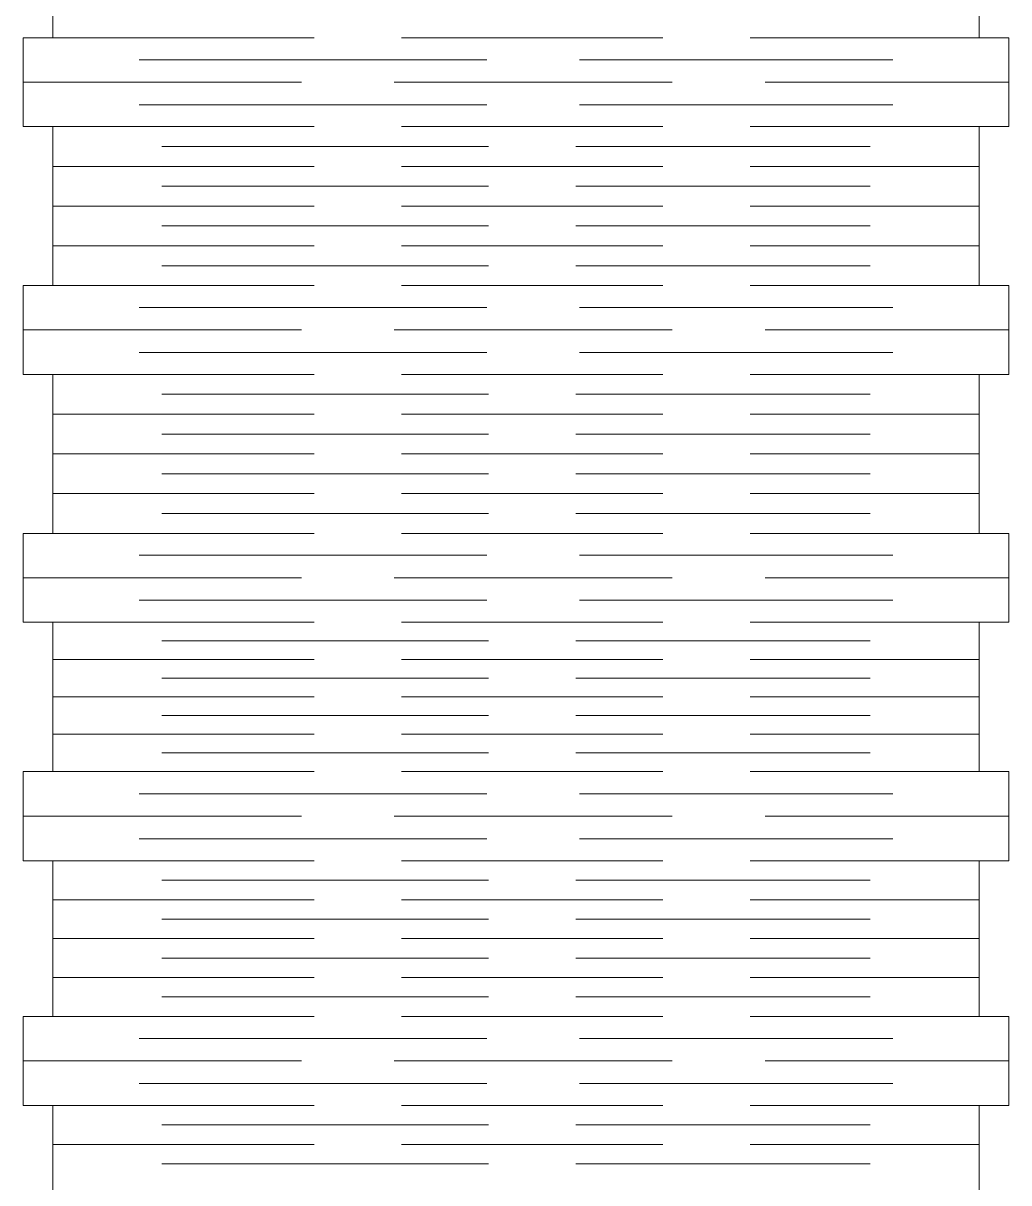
# Model space of a CAD drawing. Header units: millimetres. Extents: x -459 to 459, y -512 to 512.
# Drawn here: x -356.5 to -256.5, y -349.9 to -232.3 of the extents above; entities that cross this region are included whole.
import ezdxf

# ---------------------------------------------------------------- set-up
doc = ezdxf.new("R2010")
doc.units = ezdxf.units.MM
doc.header["$MEASUREMENT"] = 0
doc.layers.add('Camada 1', color=7, linetype='Continuous')

msp = doc.modelspace()

# ---------------------------------------------------------------- linework, layer by layer
at = {"layer": 'Camada 1', "color": 250, "lineweight": 20}
msp.add_open_spline([(-353.4507, -342.0846), (-353.4507, -342.0846), (-353.4507, -357.8669), (-353.4507, -357.8669), (-353.4507, -357.8669), (-353.4507, -357.8669), (-356.4507, -357.8669), (-356.4507, -357.8669), (-356.4507, -357.8669), (-356.4507, -357.8669), (-356.4507, -366.91), (-356.4507, -366.91), (-356.4507, -366.91), (-356.4507, -366.91), (-353.4507, -366.91), (-353.4507, -366.91), (-353.4507, -366.91), (-353.4507, -366.91), (-353.4507, -377.1162), (-353.4507, -377.1162), (-353.4507, -377.1162), (-353.4507, -377.1162), (-356.4507, -377.1162), (-356.4507, -377.1162), (-356.4507, -377.1162), (-356.4507, -377.1162), (-356.4507, -386.1197), (-356.4507, -386.1197), (-356.4507, -386.1197), (-356.4507, -386.1197), (-353.4507, -386.1197), (-353.4507, -386.1197), (-353.4507, -386.1197), (-353.4507, -386.1197), (-353.4507, -398.8516), (-353.4507, -398.8516), (-353.4507, -398.8516), (-353.4507, -398.8516), (-356.4507, -398.8516), (-356.4507, -398.8516), (-356.4507, -398.8516), (-356.4507, -398.8516), (-356.4507, -407.8551), (-356.4507, -407.8551), (-356.4507, -407.8551), (-356.4507, -407.8551), (-353.4507, -407.8551), (-353.4507, -407.8551), (-353.4507, -407.8551), (-353.4507, -407.8551), (-353.4507, -417.8551), (-353.4507, -417.8551), (-353.4507, -417.8551), (-353.4507, -417.8551), (-356.4507, -417.8551), (-356.4507, -417.8551), (-356.4507, -417.8551), (-356.4507, -417.8551), (-356.4507, -437.8551), (-356.4507, -437.8551), (-356.4507, -437.8551), (-356.4507, -437.8551), (-353.4507, -437.8551), (-353.4507, -437.8551), (-353.4507, -437.8551), (-353.4507, -437.8551), (-353.4507, -447.8551), (-353.4507, -447.8551), (-353.4507, -447.8551), (-353.4507, -447.8551), (-259.4507, -447.8551), (-259.4507, -447.8551), (-259.4507, -447.8551), (-259.4507, -447.8551), (-259.4507, -437.8551), (-259.4507, -437.8551), (-259.4507, -437.8551), (-259.4507, -437.8551), (-256.4507, -437.8551), (-256.4507, -437.8551), (-256.4507, -437.8551), (-256.4507, -437.8551), (-256.4507, -417.8551), (-256.4507, -417.8551), (-256.4507, -417.8551), (-256.4507, -417.8551), (-259.4507, -417.8551), (-259.4507, -417.8551), (-259.4507, -417.8551), (-259.4507, -417.8551), (-259.4507, -407.8551), (-259.4507, -407.8551), (-259.4507, -407.8551), (-259.4507, -407.8551), (-256.4507, -407.8551), (-256.4507, -407.8551), (-256.4507, -407.8551), (-256.4507, -407.8551), (-256.4507, -398.8516), (-256.4507, -398.8516), (-256.4507, -398.8516), (-256.4507, -398.8516), (-259.4507, -398.8516), (-259.4507, -398.8516), (-259.4507, -398.8516), (-259.4507, -398.8516), (-259.4507, -386.1197), (-259.4507, -386.1197), (-259.4507, -386.1197), (-259.4507, -386.1197), (-256.4507, -386.1197), (-256.4507, -386.1197), (-256.4507, -386.1197), (-256.4507, -386.1197), (-256.4507, -377.1162), (-256.4507, -377.1162), (-256.4507, -377.1162), (-256.4507, -377.1162), (-259.4507, -377.1162), (-259.4507, -377.1162), (-259.4507, -377.1162), (-259.4507, -377.1162), (-259.4507, -366.91), (-259.4507, -366.91), (-259.4507, -366.91), (-259.4507, -366.91), (-256.4507, -366.91), (-256.4507, -366.91), (-256.4507, -366.91), (-256.4507, -366.91), (-256.4507, -357.8669), (-256.4507, -357.8669), (-256.4507, -357.8669), (-256.4507, -357.8669), (-259.4507, -357.8669), (-259.4507, -357.8669), (-259.4507, -357.8669), (-259.4507, -357.8669), (-259.4507, -342.0846), (-259.4507, -342.0846), (-259.4507, -342.0846), (-259.4507, -342.0846), (-256.4507, -342.0846), (-256.4507, -342.0846), (-256.4507, -342.0846), (-256.4507, -342.0846), (-256.4507, -333.0414), (-256.4507, -333.0414), (-256.4507, -333.0414), (-256.4507, -333.0414), (-259.4507, -333.0414), (-259.4507, -333.0414), (-259.4507, -333.0414), (-259.4507, -333.0414), (-259.4507, -317.2591), (-259.4507, -317.2591), (-259.4507, -317.2591), (-259.4507, -317.2591), (-256.4507, -317.2591), (-256.4507, -317.2591), (-256.4507, -317.2591), (-256.4507, -317.2591), (-256.4507, -308.216), (-256.4507, -308.216), (-256.4507, -308.216), (-256.4507, -308.216), (-259.4507, -308.216), (-259.4507, -308.216), (-259.4507, -308.216), (-259.4507, -308.216), (-259.4507, -293.0552), (-259.4507, -293.0552), (-259.4507, -293.0552), (-259.4507, -293.0552), (-256.4507, -293.0552), (-256.4507, -293.0552), (-256.4507, -293.0552), (-256.4507, -293.0552), (-256.4507, -284.0471), (-256.4507, -284.0471), (-256.4507, -284.0471), (-256.4507, -284.0471), (-259.4507, -284.0471), (-259.4507, -284.0471), (-259.4507, -284.0471), (-259.4507, -284.0471), (-259.4507, -267.923), (-259.4507, -267.923), (-259.4507, -267.923), (-259.4507, -267.923), (-256.4507, -267.923), (-256.4507, -267.923), (-256.4507, -267.923), (-256.4507, -267.923), (-256.4507, -258.9149), (-256.4507, -258.9149), (-256.4507, -258.9149), (-256.4507, -258.9149), (-259.4507, -258.9149), (-259.4507, -258.9149), (-259.4507, -258.9149), (-259.4507, -258.9149), (-259.4507, -242.7908), (-259.4507, -242.7908), (-259.4507, -242.7908), (-259.4507, -242.7908), (-256.4507, -242.7908), (-256.4507, -242.7908), (-256.4507, -242.7908), (-256.4507, -242.7908), (-256.4507, -233.7827), (-256.4507, -233.7827), (-256.4507, -233.7827), (-256.4507, -233.7827), (-259.4507, -233.7827), (-259.4507, -233.7827), (-259.4507, -233.7827), (-259.4507, -233.7827), (-259.4507, -217.6586), (-259.4507, -217.6586), (-259.4507, -217.6586), (-259.4507, -217.6586), (-256.4507, -217.6586), (-256.4507, -217.6586), (-256.4507, -217.6586), (-256.4507, -217.6586), (-256.4507, -208.6505), (-256.4507, -208.6505), (-256.4507, -208.6505), (-256.4507, -208.6505), (-259.4507, -208.6505), (-259.4507, -208.6505), (-259.4507, -208.6505), (-259.4507, -208.6505), (-259.4507, -192.5263), (-259.4507, -192.5263), (-259.4507, -192.5263), (-259.4507, -192.5263), (-256.4507, -192.5263), (-256.4507, -192.5263), (-256.4507, -192.5263), (-256.4507, -192.5263), (-256.4507, -183.5183), (-256.4507, -183.5183), (-256.4507, -183.5183), (-256.4507, -183.5183), (-259.4507, -183.5183), (-259.4507, -183.5183), (-259.4507, -183.5183), (-259.4507, -183.5183), (-259.4507, -167.3941), (-259.4507, -167.3941), (-259.4507, -167.3941), (-259.4507, -167.3941), (-256.4507, -167.3941), (-256.4507, -167.3941), (-256.4507, -167.3941), (-256.4507, -167.3941), (-256.4507, -158.3861), (-256.4507, -158.3861), (-256.4507, -158.3861), (-256.4507, -158.3861), (-259.4507, -158.3861), (-259.4507, -158.3861), (-259.4507, -158.3861), (-259.4507, -158.3861), (-259.4507, -143.3627), (-259.4507, -143.3627), (-259.4507, -143.3627), (-259.4507, -143.3627), (-256.4507, -143.3627), (-256.4507, -143.3627), (-256.4507, -143.3627), (-256.4507, -143.3627), (-256.4507, -134.3566), (-256.4507, -134.3566), (-256.4507, -134.3566), (-256.4507, -134.3566), (-259.4507, -134.3566), (-259.4507, -134.3566), (-259.4507, -134.3566), (-259.4507, -134.3566), (-259.4507, -123.7611), (-259.4507, -123.7611), (-259.4507, -123.7611), (-259.4507, -123.7611), (-256.4507, -123.7611), (-256.4507, -123.7611), (-256.4507, -123.7611), (-256.4507, -123.7611), (-256.4507, -114.7549), (-256.4507, -114.7549), (-256.4507, -114.7549), (-256.4507, -114.7549), (-356.4507, -114.7549), (-356.4507, -114.7549), (-356.4507, -114.7549), (-356.4507, -114.7549), (-356.4507, -123.7611), (-356.4507, -123.7611), (-356.4507, -123.7611), (-356.4507, -123.7611), (-353.4507, -123.7611), (-353.4507, -123.7611), (-353.4507, -123.7611), (-353.4507, -123.7611), (-353.4507, -134.3566), (-353.4507, -134.3566), (-353.4507, -134.3566), (-353.4507, -134.3566), (-356.4507, -134.3566), (-356.4507, -134.3566), (-356.4507, -134.3566), (-356.4507, -134.3566), (-356.4507, -143.3627), (-356.4507, -143.3627), (-356.4507, -143.3627), (-356.4507, -143.3627), (-353.4507, -143.3627), (-353.4507, -143.3627), (-353.4507, -143.3627), (-353.4507, -143.3627), (-353.4507, -158.3861), (-353.4507, -158.3861), (-353.4507, -158.3861), (-353.4507, -158.3861), (-356.4507, -158.3861), (-356.4507, -158.3861), (-356.4507, -158.3861), (-356.4507, -158.3861), (-356.4507, -167.3941), (-356.4507, -167.3941), (-356.4507, -167.3941), (-356.4507, -167.3941), (-353.4507, -167.3941), (-353.4507, -167.3941), (-353.4507, -167.3941), (-353.4507, -167.3941), (-353.4507, -183.5183), (-353.4507, -183.5183), (-353.4507, -183.5183), (-353.4507, -183.5183), (-356.4507, -183.5183), (-356.4507, -183.5183), (-356.4507, -183.5183), (-356.4507, -183.5183), (-356.4507, -192.5263), (-356.4507, -192.5263), (-356.4507, -192.5263), (-356.4507, -192.5263), (-353.4507, -192.5263), (-353.4507, -192.5263), (-353.4507, -192.5263), (-353.4507, -192.5263), (-353.4507, -208.6505), (-353.4507, -208.6505), (-353.4507, -208.6505), (-353.4507, -208.6505), (-356.4507, -208.6505), (-356.4507, -208.6505), (-356.4507, -208.6505), (-356.4507, -208.6505), (-356.4507, -217.6586), (-356.4507, -217.6586), (-356.4507, -217.6586), (-356.4507, -217.6586), (-353.4507, -217.6586), (-353.4507, -217.6586), (-353.4507, -217.6586), (-353.4507, -217.6586), (-353.4507, -233.7827), (-353.4507, -233.7827), (-353.4507, -233.7827), (-353.4507, -233.7827), (-356.4507, -233.7827), (-356.4507, -233.7827), (-356.4507, -233.7827), (-356.4507, -233.7827), (-356.4507, -242.7908), (-356.4507, -242.7908), (-356.4507, -242.7908), (-356.4507, -242.7908), (-353.4507, -242.7908), (-353.4507, -242.7908), (-353.4507, -242.7908), (-353.4507, -242.7908), (-353.4507, -258.9149), (-353.4507, -258.9149), (-353.4507, -258.9149), (-353.4507, -258.9149), (-356.4507, -258.9149), (-356.4507, -258.9149), (-356.4507, -258.9149), (-356.4507, -258.9149), (-356.4507, -267.923), (-356.4507, -267.923), (-356.4507, -267.923), (-356.4507, -267.923), (-353.4507, -267.923), (-353.4507, -267.923), (-353.4507, -267.923), (-353.4507, -267.923), (-353.4507, -284.0471), (-353.4507, -284.0471), (-353.4507, -284.0471), (-353.4507, -284.0471), (-356.4507, -284.0471), (-356.4507, -284.0471), (-356.4507, -284.0471), (-356.4507, -284.0471), (-356.4507, -293.0552), (-356.4507, -293.0552), (-356.4507, -293.0552), (-356.4507, -293.0552), (-353.4507, -293.0552), (-353.4507, -293.0552), (-353.4507, -293.0552), (-353.4507, -293.0552), (-353.4507, -308.216), (-353.4507, -308.216), (-353.4507, -308.216), (-353.4507, -308.216), (-356.4507, -308.216), (-356.4507, -308.216), (-356.4507, -308.216), (-356.4507, -308.216), (-356.4507, -317.2591), (-356.4507, -317.2591), (-356.4507, -317.2591), (-356.4507, -317.2591), (-353.4507, -317.2591), (-353.4507, -317.2591), (-353.4507, -317.2591), (-353.4507, -317.2591), (-353.4507, -333.0414), (-353.4507, -333.0414), (-353.4507, -333.0414), (-353.4507, -333.0414), (-356.4507, -333.0414), (-356.4507, -333.0414), (-356.4507, -333.0414), (-356.4507, -333.0414), (-356.4507, -342.0846), (-356.4507, -342.0846), (-356.4507, -342.0846), (-356.4507, -342.0846), (-353.4507, -342.0846), (-353.4507, -342.0846)], degree=3, knots=[0, 0, 0, 0, 0.00884956, 0.00884956, 0.00884956, 0.00884956, 0.01769912, 0.01769912, 0.01769912, 0.01769912, 0.02654867, 0.02654867, 0.02654867, 0.02654867, 0.03539823, 0.03539823, 0.03539823, 0.03539823, 0.04424779, 0.04424779, 0.04424779, 0.04424779, 0.05309735, 0.05309735, 0.05309735, 0.05309735, 0.0619469, 0.0619469, 0.0619469, 0.0619469, 0.07079646, 0.07079646, 0.07079646, 0.07079646, 0.07964602, 0.07964602, 0.07964602, 0.07964602, 0.08849558, 0.08849558, 0.08849558, 0.08849558, 0.09734513, 0.09734513, 0.09734513, 0.09734513, 0.10619469, 0.10619469, 0.10619469, 0.10619469, 0.11504425, 0.11504425, 0.11504425, 0.11504425, 0.12389381, 0.12389381, 0.12389381, 0.12389381, 0.13274336, 0.13274336, 0.13274336, 0.13274336, 0.14159292, 0.14159292, 0.14159292, 0.14159292, 0.15044248, 0.15044248, 0.15044248, 0.15044248, 0.15929204, 0.15929204, 0.15929204, 0.15929204, 0.16814159, 0.16814159, 0.16814159, 0.16814159, 0.17699115, 0.17699115, 0.17699115, 0.17699115, 0.18584071, 0.18584071, 0.18584071, 0.18584071, 0.19469027, 0.19469027, 0.19469027, 0.19469027, 0.20353982, 0.20353982, 0.20353982, 0.20353982, 0.21238938, 0.21238938, 0.21238938, 0.21238938, 0.22123894, 0.22123894, 0.22123894, 0.22123894, 0.2300885, 0.2300885, 0.2300885, 0.2300885, 0.23893805, 0.23893805, 0.23893805, 0.23893805, 0.24778761, 0.24778761, 0.24778761, 0.24778761, 0.25663717, 0.25663717, 0.25663717, 0.25663717, 0.26548673, 0.26548673, 0.26548673, 0.26548673, 0.27433628, 0.27433628, 0.27433628, 0.27433628, 0.28318584, 0.28318584, 0.28318584, 0.28318584, 0.2920354, 0.2920354, 0.2920354, 0.2920354, 0.30088496, 0.30088496, 0.30088496, 0.30088496, 0.30973451, 0.30973451, 0.30973451, 0.30973451, 0.31858407, 0.31858407, 0.31858407, 0.31858407, 0.32743363, 0.32743363, 0.32743363, 0.32743363, 0.33628319, 0.33628319, 0.33628319, 0.33628319, 0.34513274, 0.34513274, 0.34513274, 0.34513274, 0.3539823, 0.3539823, 0.3539823, 0.3539823, 0.36283186, 0.36283186, 0.36283186, 0.36283186, 0.37168142, 0.37168142, 0.37168142, 0.37168142, 0.38053097, 0.38053097, 0.38053097, 0.38053097, 0.38938053, 0.38938053, 0.38938053, 0.38938053, 0.39823009, 0.39823009, 0.39823009, 0.39823009, 0.40707965, 0.40707965, 0.40707965, 0.40707965, 0.4159292, 0.4159292, 0.4159292, 0.4159292, 0.42477876, 0.42477876, 0.42477876, 0.42477876, 0.43362832, 0.43362832, 0.43362832, 0.43362832, 0.44247788, 0.44247788, 0.44247788, 0.44247788, 0.45132743, 0.45132743, 0.45132743, 0.45132743, 0.46017699, 0.46017699, 0.46017699, 0.46017699, 0.46902655, 0.46902655, 0.46902655, 0.46902655, 0.47787611, 0.47787611, 0.47787611, 0.47787611, 0.48672566, 0.48672566, 0.48672566, 0.48672566, 0.49557522, 0.49557522, 0.49557522, 0.49557522, 0.50442478, 0.50442478, 0.50442478, 0.50442478, 0.51327434, 0.51327434, 0.51327434, 0.51327434, 0.52212389, 0.52212389, 0.52212389, 0.52212389, 0.53097345, 0.53097345, 0.53097345, 0.53097345, 0.53982301, 0.53982301, 0.53982301, 0.53982301, 0.54867257, 0.54867257, 0.54867257, 0.54867257, 0.55752212, 0.55752212, 0.55752212, 0.55752212, 0.56637168, 0.56637168, 0.56637168, 0.56637168, 0.57522124, 0.57522124, 0.57522124, 0.57522124, 0.5840708, 0.5840708, 0.5840708, 0.5840708, 0.59292035, 0.59292035, 0.59292035, 0.59292035, 0.60176991, 0.60176991, 0.60176991, 0.60176991, 0.61061947, 0.61061947, 0.61061947, 0.61061947, 0.61946903, 0.61946903, 0.61946903, 0.61946903, 0.62831858, 0.62831858, 0.62831858, 0.62831858, 0.63716814, 0.63716814, 0.63716814, 0.63716814, 0.6460177, 0.6460177, 0.6460177, 0.6460177, 0.65486726, 0.65486726, 0.65486726, 0.65486726, 0.66371681, 0.66371681, 0.66371681, 0.66371681, 0.67256637, 0.67256637, 0.67256637, 0.67256637, 0.68141593, 0.68141593, 0.68141593, 0.68141593, 0.69026549, 0.69026549, 0.69026549, 0.69026549, 0.69911504, 0.69911504, 0.69911504, 0.69911504, 0.7079646, 0.7079646, 0.7079646, 0.7079646, 0.71681416, 0.71681416, 0.71681416, 0.71681416, 0.72566372, 0.72566372, 0.72566372, 0.72566372, 0.73451327, 0.73451327, 0.73451327, 0.73451327, 0.74336283, 0.74336283, 0.74336283, 0.74336283, 0.75221239, 0.75221239, 0.75221239, 0.75221239, 0.76106195, 0.76106195, 0.76106195, 0.76106195, 0.7699115, 0.7699115, 0.7699115, 0.7699115, 0.77876106, 0.77876106, 0.77876106, 0.77876106, 0.78761062, 0.78761062, 0.78761062, 0.78761062, 0.79646018, 0.79646018, 0.79646018, 0.79646018, 0.80530973, 0.80530973, 0.80530973, 0.80530973, 0.81415929, 0.81415929, 0.81415929, 0.81415929, 0.82300885, 0.82300885, 0.82300885, 0.82300885, 0.83185841, 0.83185841, 0.83185841, 0.83185841, 0.84070796, 0.84070796, 0.84070796, 0.84070796, 0.84955752, 0.84955752, 0.84955752, 0.84955752, 0.85840708, 0.85840708, 0.85840708, 0.85840708, 0.86725664, 0.86725664, 0.86725664, 0.86725664, 0.87610619, 0.87610619, 0.87610619, 0.87610619, 0.88495575, 0.88495575, 0.88495575, 0.88495575, 0.89380531, 0.89380531, 0.89380531, 0.89380531, 0.90265487, 0.90265487, 0.90265487, 0.90265487, 0.91150442, 0.91150442, 0.91150442, 0.91150442, 0.92035398, 0.92035398, 0.92035398, 0.92035398, 0.92920354, 0.92920354, 0.92920354, 0.92920354, 0.9380531, 0.9380531, 0.9380531, 0.9380531, 0.94690265, 0.94690265, 0.94690265, 0.94690265, 0.95575221, 0.95575221, 0.95575221, 0.95575221, 0.96460177, 0.96460177, 0.96460177, 0.96460177, 0.97345133, 0.97345133, 0.97345133, 0.97345133, 0.98230088, 0.98230088, 0.98230088, 0.98230088, 1, 1, 1, 1], dxfattribs=at)
for points in [[(-353.4507, -233.7826), (-353.4507, -233.7826), (-326.92, -233.7826), (-326.92, -233.7826)], [(-318.0765, -233.7826), (-318.0765, -233.7826), (-291.5459, -233.7826), (-291.5459, -233.7826)], [(-282.7022, -233.7826), (-282.7022, -233.7826), (-259.4507, -233.7826), (-259.4507, -233.7826)], [(-344.6906, -236.007), (-344.6906, -236.007), (-309.4104, -236.007), (-309.4104, -236.007)], [(-300.0025, -236.007), (-300.0025, -236.007), (-268.2108, -236.007), (-268.2108, -236.007)], [(-356.4507, -238.2867), (-356.4507, -238.2867), (-328.2266, -238.2867), (-328.2266, -238.2867)], [(-318.8186, -238.2867), (-318.8186, -238.2867), (-290.5945, -238.2867), (-290.5945, -238.2867)], [(-281.1863, -238.2867), (-281.1863, -238.2867), (-256.4507, -238.2867), (-256.4507, -238.2867)], [(-344.6906, -240.5665), (-344.6906, -240.5665), (-309.4104, -240.5665), (-309.4104, -240.5665)], [(-300.0025, -240.5665), (-300.0025, -240.5665), (-268.2108, -240.5665), (-268.2108, -240.5665)], [(-353.4507, -242.7908), (-353.4507, -242.7908), (-326.92, -242.7908), (-326.92, -242.7908)], [(-318.0765, -242.7908), (-318.0765, -242.7908), (-291.5459, -242.7908), (-291.5459, -242.7908)], [(-282.7022, -242.7908), (-282.7022, -242.7908), (-259.4507, -242.7908), (-259.4507, -242.7908)], [(-342.3962, -244.8062), (-342.3962, -244.8062), (-309.2328, -244.8062), (-309.2328, -244.8062)], [(-300.3894, -244.8062), (-300.3894, -244.8062), (-270.5052, -244.8062), (-270.5052, -244.8062)], [(-353.4507, -246.8217), (-353.4507, -246.8217), (-326.92, -246.8217), (-326.92, -246.8217)], [(-318.0765, -246.8217), (-318.0765, -246.8217), (-291.5459, -246.8217), (-291.5459, -246.8217)], [(-282.7022, -246.8217), (-282.7022, -246.8217), (-259.4507, -246.8217), (-259.4507, -246.8217)], [(-342.3962, -248.8371), (-342.3962, -248.8371), (-309.2328, -248.8371), (-309.2328, -248.8371)], [(-300.3894, -248.8371), (-300.3894, -248.8371), (-270.5052, -248.8371), (-270.5052, -248.8371)], [(-353.4507, -250.8524), (-353.4507, -250.8524), (-326.92, -250.8524), (-326.92, -250.8524)], [(-318.0765, -250.8524), (-318.0765, -250.8524), (-291.5459, -250.8524), (-291.5459, -250.8524)], [(-282.7022, -250.8524), (-282.7022, -250.8524), (-259.4507, -250.8524), (-259.4507, -250.8524)], [(-342.3962, -252.8677), (-342.3962, -252.8677), (-309.2328, -252.8677), (-309.2328, -252.8677)], [(-300.3894, -252.8677), (-300.3894, -252.8677), (-270.5052, -252.8677), (-270.5052, -252.8677)], [(-353.4507, -254.8834), (-353.4507, -254.8834), (-326.92, -254.8834), (-326.92, -254.8834)], [(-318.0765, -254.8834), (-318.0765, -254.8834), (-291.5459, -254.8834), (-291.5459, -254.8834)], [(-282.7022, -254.8834), (-282.7022, -254.8834), (-259.4507, -254.8834), (-259.4507, -254.8834)], [(-342.3962, -256.8991), (-342.3962, -256.8991), (-309.2328, -256.8991), (-309.2328, -256.8991)], [(-300.3894, -256.8991), (-300.3894, -256.8991), (-270.5052, -256.8991), (-270.5052, -256.8991)], [(-353.4507, -258.9148), (-353.4507, -258.9148), (-326.92, -258.9148), (-326.92, -258.9148)], [(-318.0765, -258.9148), (-318.0765, -258.9148), (-291.5459, -258.9148), (-291.5459, -258.9148)], [(-282.7022, -258.9148), (-282.7022, -258.9148), (-259.4507, -258.9148), (-259.4507, -258.9148)], [(-344.6906, -261.1392), (-344.6906, -261.1392), (-309.4104, -261.1392), (-309.4104, -261.1392)], [(-300.0025, -261.1392), (-300.0025, -261.1392), (-268.2108, -261.1392), (-268.2108, -261.1392)], [(-356.4507, -263.4189), (-356.4507, -263.4189), (-328.2266, -263.4189), (-328.2266, -263.4189)], [(-318.8186, -263.4189), (-318.8186, -263.4189), (-290.5945, -263.4189), (-290.5945, -263.4189)], [(-281.1863, -263.4189), (-281.1863, -263.4189), (-256.4507, -263.4189), (-256.4507, -263.4189)], [(-344.6906, -265.6987), (-344.6906, -265.6987), (-309.4104, -265.6987), (-309.4104, -265.6987)], [(-300.0025, -265.6987), (-300.0025, -265.6987), (-268.2108, -265.6987), (-268.2108, -265.6987)], [(-353.4507, -267.923), (-353.4507, -267.923), (-326.92, -267.923), (-326.92, -267.923)], [(-318.0765, -267.923), (-318.0765, -267.923), (-291.5459, -267.923), (-291.5459, -267.923)], [(-282.7022, -267.923), (-282.7022, -267.923), (-259.4507, -267.923), (-259.4507, -267.923)], [(-342.3962, -269.9384), (-342.3962, -269.9384), (-309.2328, -269.9384), (-309.2328, -269.9384)], [(-300.3894, -269.9384), (-300.3894, -269.9384), (-270.5052, -269.9384), (-270.5052, -269.9384)], [(-353.4507, -271.9539), (-353.4507, -271.9539), (-326.92, -271.9539), (-326.92, -271.9539)], [(-318.0765, -271.9539), (-318.0765, -271.9539), (-291.5459, -271.9539), (-291.5459, -271.9539)], [(-282.7022, -271.9539), (-282.7022, -271.9539), (-259.4507, -271.9539), (-259.4507, -271.9539)], [(-342.3962, -273.9693), (-342.3962, -273.9693), (-309.2328, -273.9693), (-309.2328, -273.9693)], [(-300.3894, -273.9693), (-300.3894, -273.9693), (-270.5052, -273.9693), (-270.5052, -273.9693)], [(-353.4507, -275.9846), (-353.4507, -275.9846), (-326.92, -275.9846), (-326.92, -275.9846)], [(-318.0765, -275.9846), (-318.0765, -275.9846), (-291.5459, -275.9846), (-291.5459, -275.9846)], [(-282.7022, -275.9846), (-282.7022, -275.9846), (-259.4507, -275.9846), (-259.4507, -275.9846)], [(-342.3962, -277.9999), (-342.3962, -277.9999), (-309.2328, -277.9999), (-309.2328, -277.9999)], [(-300.3894, -277.9999), (-300.3894, -277.9999), (-270.5052, -277.9999), (-270.5052, -277.9999)], [(-353.4507, -280.0156), (-353.4507, -280.0156), (-326.92, -280.0156), (-326.92, -280.0156)], [(-318.0765, -280.0156), (-318.0765, -280.0156), (-291.5459, -280.0156), (-291.5459, -280.0156)], [(-282.7022, -280.0156), (-282.7022, -280.0156), (-259.4507, -280.0156), (-259.4507, -280.0156)], [(-342.3962, -282.0313), (-342.3962, -282.0313), (-309.2328, -282.0313), (-309.2328, -282.0313)], [(-300.3894, -282.0313), (-300.3894, -282.0313), (-270.5052, -282.0313), (-270.5052, -282.0313)], [(-353.4507, -284.047), (-353.4507, -284.047), (-326.92, -284.047), (-326.92, -284.047)], [(-318.0765, -284.047), (-318.0765, -284.047), (-291.5459, -284.047), (-291.5459, -284.047)], [(-282.7022, -284.047), (-282.7022, -284.047), (-259.4507, -284.047), (-259.4507, -284.047)], [(-344.6906, -286.2714), (-344.6906, -286.2714), (-309.4104, -286.2714), (-309.4104, -286.2714)], [(-300.0025, -286.2714), (-300.0025, -286.2714), (-268.2108, -286.2714), (-268.2108, -286.2714)], [(-356.4507, -288.5511), (-356.4507, -288.5511), (-328.2266, -288.5511), (-328.2266, -288.5511)], [(-318.8186, -288.5511), (-318.8186, -288.5511), (-290.5945, -288.5511), (-290.5945, -288.5511)], [(-281.1863, -288.5511), (-281.1863, -288.5511), (-256.4507, -288.5511), (-256.4507, -288.5511)], [(-344.6906, -290.8309), (-344.6906, -290.8309), (-309.4104, -290.8309), (-309.4104, -290.8309)], [(-300.0025, -290.8309), (-300.0025, -290.8309), (-268.2108, -290.8309), (-268.2108, -290.8309)], [(-353.4507, -293.0552), (-353.4507, -293.0552), (-326.92, -293.0552), (-326.92, -293.0552)], [(-318.0765, -293.0552), (-318.0765, -293.0552), (-291.5459, -293.0552), (-291.5459, -293.0552)], [(-282.7022, -293.0552), (-282.7022, -293.0552), (-259.4507, -293.0552), (-259.4507, -293.0552)], [(-342.3962, -294.9502), (-342.3962, -294.9502), (-309.2328, -294.9502), (-309.2328, -294.9502)], [(-300.3894, -294.9502), (-300.3894, -294.9502), (-270.5052, -294.9502), (-270.5052, -294.9502)], [(-353.4507, -296.8453), (-353.4507, -296.8453), (-326.92, -296.8453), (-326.92, -296.8453)], [(-318.0765, -296.8453), (-318.0765, -296.8453), (-291.5459, -296.8453), (-291.5459, -296.8453)], [(-282.7022, -296.8453), (-282.7022, -296.8453), (-259.4507, -296.8453), (-259.4507, -296.8453)], [(-342.3962, -298.7402), (-342.3962, -298.7402), (-309.2328, -298.7402), (-309.2328, -298.7402)], [(-300.3894, -298.7402), (-300.3894, -298.7402), (-270.5052, -298.7402), (-270.5052, -298.7402)], [(-353.4507, -300.6351), (-353.4507, -300.6351), (-326.92, -300.6351), (-326.92, -300.6351)], [(-318.0765, -300.6351), (-318.0765, -300.6351), (-291.5459, -300.6351), (-291.5459, -300.6351)], [(-282.7022, -300.6351), (-282.7022, -300.6351), (-259.4507, -300.6351), (-259.4507, -300.6351)], [(-342.3962, -302.53), (-342.3962, -302.53), (-309.2328, -302.53), (-309.2328, -302.53)], [(-300.3894, -302.53), (-300.3894, -302.53), (-270.5052, -302.53), (-270.5052, -302.53)], [(-353.4507, -304.4253), (-353.4507, -304.4253), (-326.92, -304.4253), (-326.92, -304.4253)], [(-318.0765, -304.4253), (-318.0765, -304.4253), (-291.5459, -304.4253), (-291.5459, -304.4253)], [(-282.7022, -304.4253), (-282.7022, -304.4253), (-259.4507, -304.4253), (-259.4507, -304.4253)], [(-342.3962, -306.3205), (-342.3962, -306.3205), (-309.2328, -306.3205), (-309.2328, -306.3205)], [(-300.3894, -306.3205), (-300.3894, -306.3205), (-270.5052, -306.3205), (-270.5052, -306.3205)], [(-353.4507, -308.2158), (-353.4507, -308.2158), (-326.92, -308.2158), (-326.92, -308.2158)], [(-318.0765, -308.2158), (-318.0765, -308.2158), (-291.5459, -308.2158), (-291.5459, -308.2158)], [(-282.7022, -308.2158), (-282.7022, -308.2158), (-259.4507, -308.2158), (-259.4507, -308.2158)], [(-344.6906, -310.4578), (-344.6906, -310.4578), (-309.4104, -310.4578), (-309.4104, -310.4578)], [(-300.0025, -310.4578), (-300.0025, -310.4578), (-268.2108, -310.4578), (-268.2108, -310.4578)], [(-356.4507, -312.7375), (-356.4507, -312.7375), (-328.2266, -312.7375), (-328.2266, -312.7375)], [(-318.8186, -312.7375), (-318.8186, -312.7375), (-290.5945, -312.7375), (-290.5945, -312.7375)], [(-281.1863, -312.7375), (-281.1863, -312.7375), (-256.4507, -312.7375), (-256.4507, -312.7375)], [(-344.6906, -315.0173), (-344.6906, -315.0173), (-309.4104, -315.0173), (-309.4104, -315.0173)], [(-300.0025, -315.0173), (-300.0025, -315.0173), (-268.2108, -315.0173), (-268.2108, -315.0173)], [(-353.4507, -317.2591), (-353.4507, -317.2591), (-326.92, -317.2591), (-326.92, -317.2591)], [(-318.0765, -317.2591), (-318.0765, -317.2591), (-291.5459, -317.2591), (-291.5459, -317.2591)], [(-282.7022, -317.2591), (-282.7022, -317.2591), (-259.4507, -317.2591), (-259.4507, -317.2591)], [(-342.3962, -319.2318), (-342.3962, -319.2318), (-309.2328, -319.2318), (-309.2328, -319.2318)], [(-300.3894, -319.2318), (-300.3894, -319.2318), (-270.5052, -319.2318), (-270.5052, -319.2318)], [(-353.4507, -321.2046), (-353.4507, -321.2046), (-326.92, -321.2046), (-326.92, -321.2046)], [(-318.0765, -321.2046), (-318.0765, -321.2046), (-291.5459, -321.2046), (-291.5459, -321.2046)], [(-282.7022, -321.2046), (-282.7022, -321.2046), (-259.4507, -321.2046), (-259.4507, -321.2046)], [(-342.3962, -323.1772), (-342.3962, -323.1772), (-309.2328, -323.1772), (-309.2328, -323.1772)], [(-300.3894, -323.1772), (-300.3894, -323.1772), (-270.5052, -323.1772), (-270.5052, -323.1772)], [(-353.4507, -325.1497), (-353.4507, -325.1497), (-326.92, -325.1497), (-326.92, -325.1497)], [(-318.0765, -325.1497), (-318.0765, -325.1497), (-291.5459, -325.1497), (-291.5459, -325.1497)], [(-282.7022, -325.1497), (-282.7022, -325.1497), (-259.4507, -325.1497), (-259.4507, -325.1497)], [(-342.3962, -327.1223), (-342.3962, -327.1223), (-309.2328, -327.1223), (-309.2328, -327.1223)], [(-300.3894, -327.1223), (-300.3894, -327.1223), (-270.5052, -327.1223), (-270.5052, -327.1223)], [(-353.4507, -329.0953), (-353.4507, -329.0953), (-326.92, -329.0953), (-326.92, -329.0953)], [(-318.0765, -329.0953), (-318.0765, -329.0953), (-291.5459, -329.0953), (-291.5459, -329.0953)], [(-282.7022, -329.0953), (-282.7022, -329.0953), (-259.4507, -329.0953), (-259.4507, -329.0953)], [(-342.3962, -331.0682), (-342.3962, -331.0682), (-309.2328, -331.0682), (-309.2328, -331.0682)], [(-300.3894, -331.0682), (-300.3894, -331.0682), (-270.5052, -331.0682), (-270.5052, -331.0682)], [(-353.4507, -333.0412), (-353.4507, -333.0412), (-326.92, -333.0412), (-326.92, -333.0412)], [(-318.0765, -333.0412), (-318.0765, -333.0412), (-291.5459, -333.0412), (-291.5459, -333.0412)], [(-282.7022, -333.0412), (-282.7022, -333.0412), (-259.4507, -333.0412), (-259.4507, -333.0412)], [(-344.6906, -335.2833), (-344.6906, -335.2833), (-309.4104, -335.2833), (-309.4104, -335.2833)], [(-300.0025, -335.2833), (-300.0025, -335.2833), (-268.2108, -335.2833), (-268.2108, -335.2833)], [(-356.4507, -337.563), (-356.4507, -337.563), (-328.2266, -337.563), (-328.2266, -337.563)], [(-318.8186, -337.563), (-318.8186, -337.563), (-290.5945, -337.563), (-290.5945, -337.563)], [(-281.1863, -337.563), (-281.1863, -337.563), (-256.4507, -337.563), (-256.4507, -337.563)], [(-344.6906, -339.8428), (-344.6906, -339.8428), (-309.4104, -339.8428), (-309.4104, -339.8428)], [(-300.0025, -339.8428), (-300.0025, -339.8428), (-268.2108, -339.8428), (-268.2108, -339.8428)], [(-353.4507, -342.0846), (-353.4507, -342.0846), (-326.92, -342.0846), (-326.92, -342.0846)], [(-318.0765, -342.0846), (-318.0765, -342.0846), (-291.5459, -342.0846), (-291.5459, -342.0846)], [(-282.7022, -342.0846), (-282.7022, -342.0846), (-259.4507, -342.0846), (-259.4507, -342.0846)], [(-342.3962, -344.0573), (-342.3962, -344.0573), (-309.2328, -344.0573), (-309.2328, -344.0573)], [(-300.3894, -344.0573), (-300.3894, -344.0573), (-270.5052, -344.0573), (-270.5052, -344.0573)], [(-353.4507, -346.0301), (-353.4507, -346.0301), (-326.92, -346.0301), (-326.92, -346.0301)], [(-318.0765, -346.0301), (-318.0765, -346.0301), (-291.5459, -346.0301), (-291.5459, -346.0301)], [(-282.7022, -346.0301), (-282.7022, -346.0301), (-259.4507, -346.0301), (-259.4507, -346.0301)], [(-342.3962, -348.0027), (-342.3962, -348.0027), (-309.2328, -348.0027), (-309.2328, -348.0027)], [(-300.3894, -348.0027), (-300.3894, -348.0027), (-270.5052, -348.0027), (-270.5052, -348.0027)]]:
    msp.add_open_spline(points, degree=3, dxfattribs=at)

doc.saveas('drawing.dxf')
